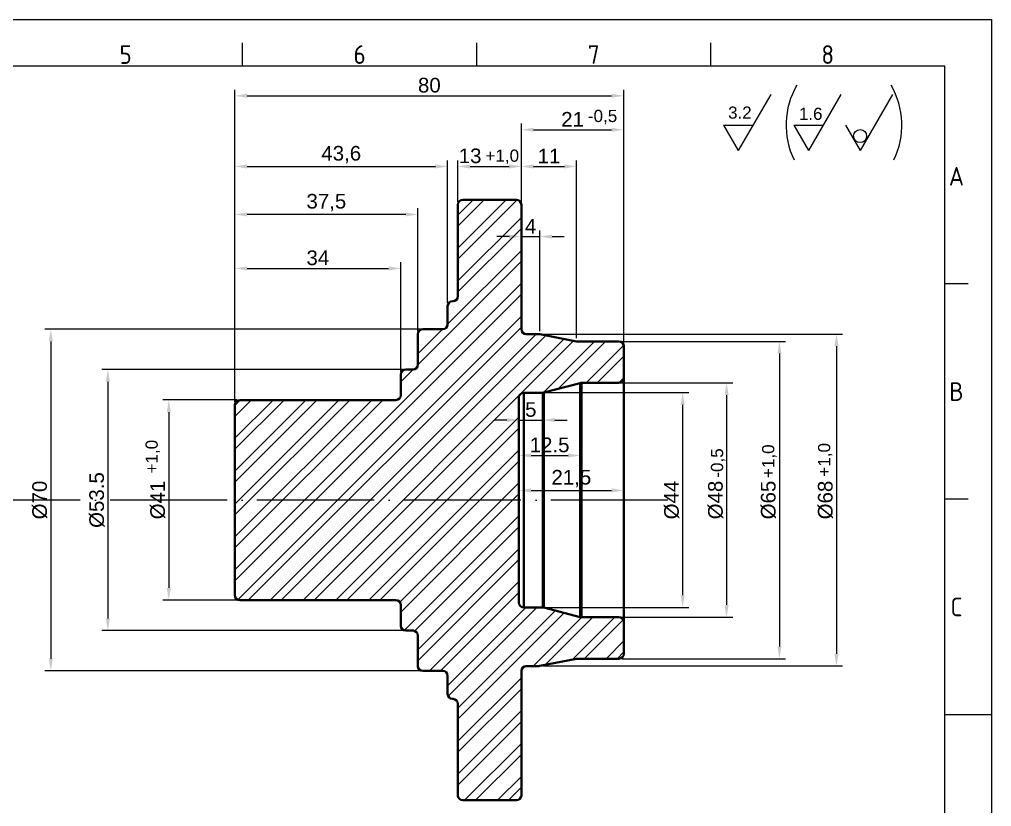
# Model space of a CAD drawing. Header units: millimetres. Extents: x 2452 to 2855, y 1106 to 1391.
# Drawn here: x 2655.6 to 2854.7, y 1230.1 to 1391.3 of the extents above; entities that cross this region are included whole.
import ezdxf
from ezdxf.enums import TextEntityAlignment as Align

# ---------------------------------------------------------------- set-up
doc = ezdxf.new("R2010")
doc.units = ezdxf.units.MM
doc.linetypes.add('ACAD_ISO04W100', pattern=[30, 24, -3, 0, -3])
doc.linetypes.add('ACAD_ISO05W100', pattern=[33, 24, -3, 0, -3, 0, -3])
for name, color, linetype, lineweight in [('AM_0', 7, 'Continuous', 40), ('AM_4', 1, 'ACAD_ISO04W100', 25), ('AM_5', 3, 'Continuous', 25), ('AM_BOR', 2, 'ACAD_ISO05W100', 35)]:
    doc.layers.add(name, color=color, linetype=linetype, lineweight=lineweight)
doc.styles.add('ACISOTS', font='isocp.shx', dxfattribs={"height": 1})
doc.styles.get("Standard").update_dxf_attribs({"font": 'arial.ttf'})
doc.dimstyles.new('ISO-25', dxfattribs={"dimtxt": 3, "dimasz": 2.5, "dimexe": 1.25, "dimexo": 0.625, "dimtad": 1, "dimtxsty": 'Standard', "dimcen": 2.5, "dimadec": 0, "dimazin": 0, "dimtfac": 1, "dimtmove": 0, "dimatfit": 3, "dimfxl": 1, "dimarcsym": 0})

# ---------------------------------------------------------------- blocks, each defined once
blk = doc.blocks.new('A3 ZTL')
for p, q in [((401.17, 280.82), (19.57, 280.82)), ((401.17, 9.78), (401.17, 280.82))]:
    blk.add_line(p, q)
at = {"layer": 'AM_BOR', "color": 135, "linetype": 'Continuous', "lineweight": 25}
for p, q in [((0, 290.61), (410.96, 290.61)), ((410.96, 290.61), (410.96, 0))]:
    blk.add_line(p, q, dxfattribs=at)
at = {"layer": 'AM_BOR', "color": 135, "lineweight": 25}
for p, q in [((254.4, 280.82), (254.4, 285.71)), ((303.33, 280.82), (303.33, 285.71)), ((352.25, 280.82), (352.25, 285.71)), ((406.07, 235.32), (401.17, 235.32)), ((406.07, 190.31), (401.17, 190.31)), ((401.17, 145.3), (410.96, 145.3))]:
    blk.add_line(p, q, dxfattribs=at)
at = {"layer": 'AM_BOR', "color": 135, "lineweight": 25, "style": 'ACISOTS'}
for s, p in [('5', (229.94, 283.27)), ('6', (278.86, 283.27)), ('7', (327.79, 283.27)), ('8', (376.71, 283.27)), ('A', (403.62, 257.83)), ('B', (403.62, 212.82)), ('C', (403.62, 167.81))]:
    blk.add_text(s, height=3.91, dxfattribs=at).set_placement(p, align=Align.MIDDLE)
blk = doc.blocks.new('*D40')
at = {"layer": 'AM_5', "color": 0, "lineweight": -2, "transparency": 16777216}
for p, q in [((2700.08, 1313.36), (2684.92, 1313.36)), ((2686.17, 1310.86), (2686.17, 1274.86)), ((2700.08, 1272.36), (2684.92, 1272.36))]:
    blk.add_line(p, q, dxfattribs=at)
at = {"layer": 'AM_5', "color": 0, "transparency": 16777216}
for points in [[(2685.76, 1310.86), (2686.59, 1310.86), (2686.17, 1313.36)], [(2685.76, 1274.86), (2686.59, 1274.86), (2686.17, 1272.36)]]:
    blk.add_solid(points, dxfattribs=at)
at = {"layer": 'Defpoints', "color": 0, "transparency": 16777216}
for p in [(2700.7, 1313.36), (2686.17, 1272.36), (2700.7, 1272.36)]:
    blk.add_point(p, dxfattribs=at)
at = {"layer": 'AM_5', "color": 0, "transparency": 16777216, "insert": (2683.93, 1292.86), "char_height": 3, "attachment_point": 5, "rotation": 90}
blk.add_mtext('%%C41', dxfattribs=at)
blk = doc.blocks.new('*D41')
at = {"layer": 'AM_5', "color": 0, "lineweight": -2, "transparency": 16777216}
for p, q in [((2734.08, 1319.61), (2672.43, 1319.61)), ((2673.68, 1317.11), (2673.68, 1268.61)), ((2734.08, 1266.11), (2672.43, 1266.11))]:
    blk.add_line(p, q, dxfattribs=at)
at = {"layer": 'AM_5', "color": 0, "transparency": 16777216}
for points in [[(2673.26, 1317.11), (2674.1, 1317.11), (2673.68, 1319.61)], [(2673.26, 1268.61), (2674.1, 1268.61), (2673.68, 1266.11)]]:
    blk.add_solid(points, dxfattribs=at)
at = {"layer": 'Defpoints', "color": 0, "transparency": 16777216}
for p in [(2734.7, 1319.61), (2673.68, 1266.11), (2734.7, 1266.11)]:
    blk.add_point(p, dxfattribs=at)
at = {"layer": 'AM_5', "color": 0, "transparency": 16777216, "insert": (2671.44, 1292.86), "char_height": 3, "attachment_point": 5, "rotation": 90}
blk.add_mtext('%%C53.5', dxfattribs=at)
blk = doc.blocks.new('*D42')
at = {"layer": 'AM_5', "color": 0, "lineweight": -2, "transparency": 16777216}
for p, q in [((2737.58, 1327.86), (2660.74, 1327.86)), ((2661.99, 1325.36), (2661.99, 1260.36)), ((2737.58, 1257.86), (2660.74, 1257.86))]:
    blk.add_line(p, q, dxfattribs=at)
at = {"layer": 'AM_5', "color": 0, "transparency": 16777216}
for points in [[(2661.58, 1325.36), (2662.41, 1325.36), (2661.99, 1327.86)], [(2661.58, 1260.36), (2662.41, 1260.36), (2661.99, 1257.86)]]:
    blk.add_solid(points, dxfattribs=at)
at = {"layer": 'Defpoints', "color": 0, "transparency": 16777216}
for p in [(2738.2, 1327.86), (2661.99, 1257.86), (2738.2, 1257.86)]:
    blk.add_point(p, dxfattribs=at)
at = {"layer": 'AM_5', "color": 0, "transparency": 16777216, "insert": (2659.75, 1292.86), "char_height": 3, "attachment_point": 5, "rotation": 90}
blk.add_mtext('%%c70', dxfattribs=at)
blk = doc.blocks.new('*D43')
at = {"layer": 'AM_5', "color": 0, "lineweight": -2, "transparency": 16777216}
for p, q in [((2699.7, 1312.98), (2699.7, 1341.56)), ((2733.7, 1319.23), (2733.7, 1341.56)), ((2702.2, 1340.31), (2731.2, 1340.31))]:
    blk.add_line(p, q, dxfattribs=at)
at = {"layer": 'AM_5', "color": 0, "transparency": 16777216}
for points in [[(2702.2, 1340.73), (2702.2, 1339.9), (2699.7, 1340.31)], [(2731.2, 1340.73), (2731.2, 1339.9), (2733.7, 1340.31)]]:
    blk.add_solid(points, dxfattribs=at)
at = {"layer": 'Defpoints', "color": 0, "transparency": 16777216}
for p in [(2733.7, 1340.31), (2733.7, 1318.61), (2699.7, 1312.36)]:
    blk.add_point(p, dxfattribs=at)
at = {"layer": 'AM_5', "color": 0, "transparency": 16777216, "insert": (2716.7, 1342.47), "char_height": 3, "attachment_point": 5}
blk.add_mtext('34', dxfattribs=at)
blk = doc.blocks.new('*D44')
at = {"layer": 'AM_5', "color": 0, "lineweight": -2, "transparency": 16777216}
for p, q in [((2699.7, 1312.98), (2699.7, 1352.63)), ((2737.2, 1327.48), (2737.2, 1352.63)), ((2734.7, 1351.38), (2702.2, 1351.38))]:
    blk.add_line(p, q, dxfattribs=at)
at = {"layer": 'AM_5', "color": 0, "transparency": 16777216}
for points in [[(2702.2, 1351.79), (2702.2, 1350.96), (2699.7, 1351.38)], [(2734.7, 1351.79), (2734.7, 1350.96), (2737.2, 1351.38)]]:
    blk.add_solid(points, dxfattribs=at)
at = {"layer": 'Defpoints', "color": 0, "transparency": 16777216}
for p in [(2699.7, 1351.38), (2737.2, 1326.86), (2699.7, 1312.36)]:
    blk.add_point(p, dxfattribs=at)
at = {"layer": 'AM_5', "color": 0, "transparency": 16777216, "insert": (2718.45, 1353.8), "char_height": 3, "attachment_point": 5}
blk.add_mtext('37,5', dxfattribs=at)
blk = doc.blocks.new('*D45')
at = {"layer": 'AM_5', "color": 0, "lineweight": -2, "transparency": 16777216}
for p, q in [((2699.7, 1312.98), (2699.7, 1362.45)), ((2743.3, 1333.23), (2743.3, 1362.45)), ((2702.2, 1361.2), (2740.8, 1361.2))]:
    blk.add_line(p, q, dxfattribs=at)
at = {"layer": 'AM_5', "color": 0, "transparency": 16777216}
for points in [[(2702.2, 1361.62), (2702.2, 1360.78), (2699.7, 1361.2)], [(2740.8, 1361.62), (2740.8, 1360.78), (2743.3, 1361.2)]]:
    blk.add_solid(points, dxfattribs=at)
at = {"layer": 'Defpoints', "color": 0, "transparency": 16777216}
for p in [(2743.3, 1361.2), (2743.3, 1332.61), (2699.7, 1312.36)]:
    blk.add_point(p, dxfattribs=at)
at = {"layer": 'AM_5', "color": 0, "transparency": 16777216, "insert": (2721.5, 1363.63), "char_height": 3, "attachment_point": 5}
blk.add_mtext('43,6', dxfattribs=at)
blk = doc.blocks.new('*D46')
at = {"layer": 'AM_5', "color": 0, "lineweight": -2, "transparency": 16777216}
for p, q in [((2745.4, 1353.98), (2745.4, 1362.45)), ((2758.4, 1353.98), (2758.4, 1362.45)), ((2747.9, 1361.2), (2755.9, 1361.2))]:
    blk.add_line(p, q, dxfattribs=at)
at = {"layer": 'AM_5', "color": 0, "transparency": 16777216}
for points in [[(2747.9, 1361.62), (2747.9, 1360.78), (2745.4, 1361.2)], [(2755.9, 1361.62), (2755.9, 1360.78), (2758.4, 1361.2)]]:
    blk.add_solid(points, dxfattribs=at)
at = {"layer": 'Defpoints', "color": 0, "transparency": 16777216}
for p in [(2758.4, 1361.2), (2745.4, 1353.36), (2758.4, 1353.36)]:
    blk.add_point(p, dxfattribs=at)
at = {"layer": 'AM_5', "color": 0, "transparency": 16777216, "insert": (2747.9, 1363.36), "char_height": 3, "attachment_point": 5}
blk.add_mtext('13', dxfattribs=at)
blk = doc.blocks.new('*D47')
at = {"layer": 'AM_5', "color": 0, "lineweight": -2, "transparency": 16777216}
for p, q in [((2755.9, 1346.84), (2753.4, 1346.84)), ((2758.4, 1347.46), (2758.4, 1348.09)), ((2758.4, 1346.84), (2762.2, 1346.84)), ((2762.2, 1327.46), (2762.2, 1348.09)), ((2764.7, 1346.84), (2767.2, 1346.84))]:
    blk.add_line(p, q, dxfattribs=at)
at = {"layer": 'AM_5', "color": 0, "transparency": 16777216}
for points in [[(2755.9, 1347.25), (2755.9, 1346.42), (2758.4, 1346.84)], [(2764.7, 1347.25), (2764.7, 1346.42), (2762.2, 1346.84)]]:
    blk.add_solid(points, dxfattribs=at)
at = {"layer": 'Defpoints', "color": 0, "transparency": 16777216}
for p in [(2758.4, 1346.84), (2762.2, 1346.84), (2762.2, 1326.84)]:
    blk.add_point(p, dxfattribs=at)
at = {"layer": 'AM_5', "color": 0, "transparency": 16777216, "insert": (2760.3, 1348.96), "char_height": 3, "attachment_point": 5}
blk.add_mtext('4', dxfattribs=at)
blk = doc.blocks.new('*D48')
at = {"layer": 'AM_5', "color": 0, "lineweight": -2, "transparency": 16777216}
for p, q in [((2758.4, 1347.46), (2758.4, 1362.45)), ((2769.71, 1326), (2769.71, 1362.45)), ((2760.9, 1361.2), (2767.21, 1361.2))]:
    blk.add_line(p, q, dxfattribs=at)
at = {"layer": 'AM_5', "color": 0, "transparency": 16777216}
for points in [[(2760.9, 1361.62), (2760.9, 1360.78), (2758.4, 1361.2)], [(2767.21, 1361.62), (2767.21, 1360.78), (2769.71, 1361.2)]]:
    blk.add_solid(points, dxfattribs=at)
at = {"layer": 'Defpoints', "color": 0, "transparency": 16777216}
for p in [(2769.71, 1361.2), (2758.4, 1346.84), (2769.71, 1325.37)]:
    blk.add_point(p, dxfattribs=at)
at = {"layer": 'AM_5', "color": 0, "transparency": 16777216, "insert": (2764.06, 1363.33), "char_height": 3, "attachment_point": 5}
blk.add_mtext('11', dxfattribs=at)
blk = doc.blocks.new('*D49')
at = {"layer": 'AM_5', "color": 0, "lineweight": -2, "transparency": 16777216}
for p, q in [((2758.4, 1353.98), (2758.4, 1369.98)), ((2760.9, 1368.73), (2776.9, 1368.73)), ((2779.4, 1324.98), (2779.4, 1369.98))]:
    blk.add_line(p, q, dxfattribs=at)
at = {"layer": 'AM_5', "color": 0, "transparency": 16777216}
for points in [[(2760.9, 1369.14), (2760.9, 1368.31), (2758.4, 1368.73)], [(2776.9, 1369.14), (2776.9, 1368.31), (2779.4, 1368.73)]]:
    blk.add_solid(points, dxfattribs=at)
at = {"layer": 'Defpoints', "color": 0, "transparency": 16777216}
for p in [(2779.4, 1368.73), (2758.4, 1353.36), (2779.4, 1324.36)]:
    blk.add_point(p, dxfattribs=at)
at = {"layer": 'AM_5', "color": 0, "transparency": 16777216, "insert": (2768.9, 1370.86), "char_height": 3, "attachment_point": 5}
blk.add_mtext('21', dxfattribs=at)
blk = doc.blocks.new('*D50')
at = {"layer": 'AM_5', "color": 0, "lineweight": -2, "transparency": 16777216}
for p, q in [((2699.7, 1361.82), (2699.7, 1376.93)), ((2779.4, 1369.35), (2779.4, 1376.93)), ((2702.2, 1375.68), (2776.9, 1375.68))]:
    blk.add_line(p, q, dxfattribs=at)
at = {"layer": 'AM_5', "color": 0, "transparency": 16777216}
for points in [[(2702.2, 1376.1), (2702.2, 1375.27), (2699.7, 1375.68)], [(2776.9, 1376.1), (2776.9, 1375.27), (2779.4, 1375.68)]]:
    blk.add_solid(points, dxfattribs=at)
at = {"layer": 'Defpoints', "color": 0, "transparency": 16777216}
for p in [(2779.4, 1375.68), (2779.4, 1368.73), (2699.7, 1361.2)]:
    blk.add_point(p, dxfattribs=at)
at = {"layer": 'AM_5', "color": 0, "transparency": 16777216, "insert": (2739.55, 1377.84), "char_height": 3, "attachment_point": 5}
blk.add_mtext('80', dxfattribs=at)
blk = doc.blocks.new('*D51')
at = {"layer": 'AM_5', "color": 0, "lineweight": -2, "transparency": 16777216}
for p, q in [((2757.9, 1313.23), (2757.9, 1307.99)), ((2762.78, 1314.23), (2762.78, 1307.99)), ((2755.4, 1309.24), (2752.9, 1309.24)), ((2757.9, 1309.24), (2762.78, 1309.24)), ((2765.28, 1309.24), (2767.78, 1309.24))]:
    blk.add_line(p, q, dxfattribs=at)
at = {"layer": 'AM_5', "color": 0, "transparency": 16777216}
for points in [[(2755.4, 1309.66), (2755.4, 1308.83), (2757.9, 1309.24)], [(2765.28, 1309.66), (2765.28, 1308.83), (2762.78, 1309.24)]]:
    blk.add_solid(points, dxfattribs=at)
at = {"layer": 'Defpoints', "color": 0, "transparency": 16777216}
for p in [(2762.78, 1314.86), (2757.9, 1313.86), (2762.78, 1309.24)]:
    blk.add_point(p, dxfattribs=at)
at = {"layer": 'AM_5', "color": 0, "transparency": 16777216, "insert": (2760.34, 1311.39), "char_height": 3, "attachment_point": 5}
blk.add_mtext('5', dxfattribs=at)
blk = doc.blocks.new('*D52')
at = {"layer": 'AM_5', "color": 0, "lineweight": -2, "transparency": 16777216}
for p, q in [((2757.9, 1302.61), (2757.9, 1303.24)), ((2770.48, 1302.61), (2770.48, 1303.24)), ((2760.4, 1301.99), (2767.98, 1301.99))]:
    blk.add_line(p, q, dxfattribs=at)
at = {"layer": 'AM_5', "color": 0, "transparency": 16777216}
for points in [[(2760.4, 1302.4), (2760.4, 1301.57), (2757.9, 1301.99)], [(2767.98, 1302.4), (2767.98, 1301.57), (2770.48, 1301.99)]]:
    blk.add_solid(points, dxfattribs=at)
at = {"layer": 'Defpoints', "color": 0, "transparency": 16777216}
for p in [(2757.9, 1301.99), (2770.48, 1301.99), (2770.48, 1301.99)]:
    blk.add_point(p, dxfattribs=at)
at = {"layer": 'AM_5', "color": 0, "transparency": 16777216, "insert": (2764.19, 1304.14), "char_height": 3, "attachment_point": 5}
blk.add_mtext('12.5', dxfattribs=at)
blk = doc.blocks.new('*D53')
at = {"layer": 'AM_5', "color": 0, "lineweight": -2, "transparency": 16777216}
for p, q in [((2757.9, 1301.36), (2757.9, 1293.58)), ((2760.4, 1294.83), (2776.9, 1294.83)), ((2779.4, 1295.45), (2779.4, 1296.08))]:
    blk.add_line(p, q, dxfattribs=at)
at = {"layer": 'AM_5', "color": 0, "transparency": 16777216}
for points in [[(2760.4, 1295.25), (2760.4, 1294.41), (2757.9, 1294.83)], [(2776.9, 1295.25), (2776.9, 1294.41), (2779.4, 1294.83)]]:
    blk.add_solid(points, dxfattribs=at)
at = {"layer": 'Defpoints', "color": 0, "transparency": 16777216}
for p in [(2757.9, 1301.99), (2779.4, 1294.83), (2779.4, 1294.83)]:
    blk.add_point(p, dxfattribs=at)
at = {"layer": 'AM_5', "color": 0, "transparency": 16777216, "insert": (2768.65, 1297.26), "char_height": 3, "attachment_point": 5}
blk.add_mtext('21,5', dxfattribs=at)
blk = doc.blocks.new('*D54')
at = {"layer": 'AM_5', "color": 0, "lineweight": -2, "transparency": 16777216}
for p, q in [((2763.4, 1314.86), (2792.7, 1314.86)), ((2791.45, 1312.36), (2791.45, 1273.36)), ((2763.4, 1270.86), (2792.7, 1270.86))]:
    blk.add_line(p, q, dxfattribs=at)
at = {"layer": 'AM_5', "color": 0, "transparency": 16777216}
for points in [[(2791.04, 1312.36), (2791.87, 1312.36), (2791.45, 1314.86)], [(2791.04, 1273.36), (2791.87, 1273.36), (2791.45, 1270.86)]]:
    blk.add_solid(points, dxfattribs=at)
at = {"layer": 'Defpoints', "color": 0, "transparency": 16777216}
for p in [(2762.78, 1314.86), (2762.78, 1270.86), (2791.45, 1270.86)]:
    blk.add_point(p, dxfattribs=at)
at = {"layer": 'AM_5', "color": 0, "transparency": 16777216, "insert": (2789.21, 1292.86), "char_height": 3, "attachment_point": 5, "rotation": 90}
blk.add_mtext('%%c44', dxfattribs=at)
blk = doc.blocks.new('*D55')
at = {"layer": 'AM_5', "color": 0, "lineweight": -2, "transparency": 16777216}
for p, q in [((2779.03, 1316.86), (2801.7, 1316.86)), ((2800.45, 1314.36), (2800.45, 1271.36)), ((2779.03, 1268.86), (2801.7, 1268.86))]:
    blk.add_line(p, q, dxfattribs=at)
at = {"layer": 'AM_5', "color": 0, "transparency": 16777216}
for points in [[(2800.04, 1314.36), (2800.87, 1314.36), (2800.45, 1316.86)], [(2800.04, 1271.36), (2800.87, 1271.36), (2800.45, 1268.86)]]:
    blk.add_solid(points, dxfattribs=at)
at = {"layer": 'Defpoints', "color": 0, "transparency": 16777216}
for p in [(2778.4, 1316.86), (2778.4, 1268.86), (2800.45, 1268.86)]:
    blk.add_point(p, dxfattribs=at)
at = {"layer": 'AM_5', "color": 0, "transparency": 16777216, "insert": (2798.21, 1292.86), "char_height": 3, "attachment_point": 5, "rotation": 90}
blk.add_mtext('%%c48', dxfattribs=at)
blk = doc.blocks.new('*D56')
at = {"layer": 'AM_5', "color": 0, "lineweight": -2, "transparency": 16777216}
for p, q in [((2779.03, 1325.36), (2812.53, 1325.36)), ((2811.28, 1322.86), (2811.28, 1262.86)), ((2779.03, 1260.36), (2812.53, 1260.36))]:
    blk.add_line(p, q, dxfattribs=at)
at = {"layer": 'AM_5', "color": 0, "transparency": 16777216}
for points in [[(2810.86, 1322.86), (2811.69, 1322.86), (2811.28, 1325.36)], [(2810.86, 1262.86), (2811.69, 1262.86), (2811.28, 1260.36)]]:
    blk.add_solid(points, dxfattribs=at)
at = {"layer": 'Defpoints', "color": 0, "transparency": 16777216}
for p in [(2778.4, 1325.36), (2778.4, 1260.36), (2811.28, 1260.36)]:
    blk.add_point(p, dxfattribs=at)
at = {"layer": 'AM_5', "color": 0, "transparency": 16777216, "insert": (2809.04, 1292.86), "char_height": 3, "attachment_point": 5, "rotation": 90}
blk.add_mtext('%%c65', dxfattribs=at)
blk = doc.blocks.new('*D57')
at = {"layer": 'AM_5', "color": 0, "lineweight": -2, "transparency": 16777216}
for p, q in [((2762.63, 1326.86), (2824.21, 1326.86)), ((2822.96, 1324.36), (2822.96, 1261.37)), ((2762.82, 1258.87), (2824.21, 1258.87))]:
    blk.add_line(p, q, dxfattribs=at)
at = {"layer": 'AM_5', "color": 0, "transparency": 16777216}
for points in [[(2822.55, 1324.36), (2823.38, 1324.36), (2822.96, 1326.86)], [(2822.55, 1261.37), (2823.38, 1261.37), (2822.96, 1258.87)]]:
    blk.add_solid(points, dxfattribs=at)
at = {"layer": 'Defpoints', "color": 0, "transparency": 16777216}
for p in [(2762.01, 1326.86), (2762.2, 1258.87), (2822.96, 1258.87)]:
    blk.add_point(p, dxfattribs=at)
at = {"layer": 'AM_5', "color": 0, "transparency": 16777216, "insert": (2820.72, 1292.86), "char_height": 3, "attachment_point": 5, "rotation": 90}
blk.add_mtext('%%c68', dxfattribs=at)

msp = doc.modelspace()

# ---------------------------------------------------------------- hatches: boundary and pattern name
at = {"layer": 'AM_5'}
h = msp.add_hatch(dxfattribs=at)
h.set_pattern_fill('ANSI32', color=256, scale=0.5)
h.paths.add_polyline_path([(2757.903, 1313.855, -0.4142136), (2758.903, 1314.855), (2762.776, 1314.855, 0.0636168), (2763.027, 1314.888), (2770.731, 1316.889), (2770.731, 1316.855), (2778.403, 1316.855, 0.4142136), (2779.403, 1317.855), (2779.403, 1324.355, 0.4142136), (2778.403, 1325.355), (2769.803, 1325.355), (2762.198, 1326.837, 0.048136), (2762.007, 1326.855), (2759.403, 1326.855, -0.4142136), (2758.403, 1327.855), (2758.403, 1353.355, 0.4142136), (2757.403, 1354.355), (2746.403, 1354.355, 0.4142136), (2745.403, 1353.355), (2745.403, 1334.605, -0.4142136), (2744.403, 1333.605), (2744.303, 1333.605, 0.4142136), (2743.303, 1332.605), (2743.303, 1328.855, -0.4142136), (2742.303, 1327.855), (2738.203, 1327.855, 0.4142136), (2737.203, 1326.855), (2737.203, 1320.605, -0.4142136), (2736.203, 1319.605), (2734.703, 1319.605, 0.4142136), (2733.703, 1318.605), (2733.703, 1314.355, -0.4142136), (2732.703, 1313.355), (2700.703, 1313.355, 0.4142136), (2699.703, 1312.355), (2699.703, 1292.855), (2757.903, 1292.855)])
h.paths.add_polyline_path([(2757.903, 1292.855), (2699.703, 1292.855), (2699.703, 1273.355, 0.4142136), (2700.703, 1272.355), (2732.703, 1272.355, -0.4142136), (2733.703, 1271.355), (2733.703, 1267.105, 0.4142136), (2734.703, 1266.105), (2736.203, 1266.105, -0.4142136), (2737.203, 1265.105), (2737.203, 1258.855, 0.4142136), (2738.203, 1257.855), (2742.303, 1257.855, -0.4142136), (2743.303, 1256.855), (2743.303, 1253.105, 0.4297015), (2744.353, 1252.104, -0.4289229), (2745.403, 1251.105), (2745.403, 1232.355, 0.4142136), (2746.403, 1231.355), (2757.403, 1231.355, 0.4142136), (2758.403, 1232.355), (2758.403, 1257.855, -0.4142136), (2759.403, 1258.855), (2762.007, 1258.855, 0.048136), (2762.198, 1258.874), (2769.803, 1260.355), (2778.403, 1260.355, 0.4142136), (2779.403, 1261.355), (2779.403, 1267.855, 0.4142136), (2778.403, 1268.855), (2770.48, 1268.855), (2770.48, 1268.888), (2763.027, 1270.823, 0.0636168), (2762.776, 1270.855), (2758.903, 1270.855, -0.4142136), (2757.903, 1271.855)])

# ---------------------------------------------------------------- linework, layer by layer
at = {"layer": 'AM_0'}
for p, q in [((2745.403, 1334.605), (2745.403, 1353.355)), ((2757.403, 1354.355), (2746.403, 1354.355)), ((2758.403, 1353.355), (2758.403, 1327.855)), ((2743.303, 1328.855), (2743.303, 1332.605)), ((2744.403, 1333.605), (2744.303, 1333.605)), ((2737.203, 1320.605), (2737.203, 1326.855)), ((2742.303, 1327.855), (2738.203, 1327.855)), ((2762.007, 1326.855), (2759.403, 1326.855)), ((2769.709, 1325.374), (2762.198, 1326.837)), ((2778.403, 1325.355), (2769.9, 1325.355)), ((2779.403, 1324.355), (2779.403, 1261.355)), ((2733.703, 1314.355), (2733.703, 1318.605)), ((2736.203, 1319.605), (2734.703, 1319.605)), ((2770.48, 1316.823), (2763.027, 1314.888)), ((2770.48, 1268.892), (2770.48, 1316.819)), ((2778.403, 1316.855), (2770.731, 1316.855)), ((2770.731, 1316.851), (2770.731, 1268.86)), ((2762.776, 1314.855), (2758.903, 1314.855)), ((2758.903, 1314.851), (2758.903, 1270.86)), ((2762.776, 1314.855), (2762.776, 1270.86)), ((2763.027, 1270.823), (2763.027, 1314.883)), ((2732.703, 1313.355), (2700.703, 1313.355)), ((2757.903, 1313.855), (2757.903, 1271.855)), ((2699.703, 1273.355), (2699.703, 1312.355)), ((2700.703, 1272.355), (2732.703, 1272.355)), ((2733.703, 1267.105), (2733.703, 1271.355)), ((2758.903, 1270.855), (2762.776, 1270.855)), ((2763.027, 1270.823), (2770.48, 1268.888)), ((2770.731, 1268.855), (2778.403, 1268.855)), ((2734.703, 1266.105), (2736.203, 1266.105)), ((2737.203, 1258.855), (2737.203, 1265.105)), ((2759.403, 1258.855), (2762.007, 1258.855)), ((2762.198, 1258.874), (2769.709, 1260.337)), ((2769.9, 1260.355), (2778.403, 1260.355)), ((2738.203, 1257.855), (2742.303, 1257.855)), ((2743.303, 1253.105), (2743.303, 1256.855)), ((2758.403, 1257.855), (2758.403, 1232.355)), ((2744.303, 1252.105), (2744.403, 1252.105)), ((2745.403, 1232.355), (2745.403, 1251.105)), ((2746.403, 1231.355), (2757.403, 1231.355))]:
    msp.add_line(p, q, dxfattribs=at)
for centre, start, end in [((2746.403, 1353.355), 90, 180), ((2757.403, 1353.355), 0, 90), ((2744.403, 1334.605), 270, 0), ((2744.303, 1332.605), 90, 180), ((2742.303, 1328.855), 270, 0), ((2738.203, 1326.855), 90, 180), ((2759.403, 1327.855), 180, 270), ((2762.007, 1325.855), 78.97654, 90), ((2769.9, 1326.355), 258.97654, 270), ((2778.403, 1324.355), 0, 90), ((2736.203, 1320.605), 270, 0), ((2734.703, 1318.605), 90, 180), ((2770.731, 1315.855), 90, 104.56028), ((2778.403, 1317.855), 270, 0), ((2758.903, 1313.855), 90, 180), ((2762.776, 1315.855), 270, 284.56028), ((2700.703, 1312.355), 90, 180), ((2732.703, 1314.355), 270, 0), ((2700.703, 1273.355), 180, 270), ((2732.703, 1271.355), 0, 90), ((2758.903, 1271.855), 180, 270), ((2762.776, 1269.855), 75.43972, 90), ((2770.731, 1269.855), 255.43972, 270), ((2778.403, 1267.855), 0, 90), ((2734.703, 1267.105), 180, 270), ((2736.203, 1265.105), 0, 90), ((2778.403, 1261.355), 270, 0), ((2738.203, 1258.855), 180, 270), ((2759.403, 1257.855), 90, 180), ((2762.007, 1259.855), 270, 281.02346), ((2769.9, 1259.355), 90, 101.02346), ((2742.303, 1256.855), 0, 90), ((2744.303, 1253.105), 180, 270), ((2744.403, 1251.105), 0, 90), ((2746.403, 1232.355), 180, 270), ((2757.403, 1232.355), 270, 0)]:
    msp.add_arc(centre, 1, start, end, dxfattribs=at)
at = {"layer": 'AM_4'}
msp.add_line((2788.422, 1292.855), (2503.161, 1292.855), dxfattribs=at)
at = {"layer": 'AM_5'}
for p, q in [((2809.488, 1375.955), (2802.849, 1364.455)), ((2823.867, 1375.955), (2817.228, 1364.455)), ((2834.44, 1375.955), (2827.8, 1364.455)), ((2799.831, 1369.682), (2805.867, 1369.682)), ((2799.831, 1369.682), (2802.849, 1364.455)), ((2814.21, 1369.682), (2820.246, 1369.682)), ((2814.21, 1369.682), (2817.228, 1364.455)), ((2824.782, 1369.682), (2827.8, 1364.455))]:
    msp.add_line(p, q, dxfattribs=at)
msp.add_circle((2827.812, 1367.417), 1.338, dxfattribs=at)
for centre, start, end in [((2828.892, 1369.67), 149.81687, 205.95777), ((2820.106, 1369.67), 334.04223, 30.18313)]:
    msp.add_arc(centre, 16.253, start, end, dxfattribs=at)

# ---------------------------------------------------------------- block references
at = {"linetype": 'ByBlock', "lineweight": 0, "xscale": 0.9801000000000002, "yscale": 0.9801000000000002, "zscale": 0.9801000000000002}
msp.add_blockref('A3 ZTL', (2451.96, 1106.498), dxfattribs=at)

# ---------------------------------------------------------------- texts
at = {"layer": 'AM_5', "attachment_point": 1}
for s, width, insert, char_height in [('-0,5', 11.10031, (2772.033, 1372.802), 2.5), ('3.2', 18.23779, (2800.763, 1373.477), 2.484), ('1.6', 18.23779, (2815.272, 1373.237), 2.484), ('+1,0', 11.10031, (2751.047, 1364.669), 2.5)]:
    msp.add_mtext_dynamic_manual_height_columns(s, width=width, gutter_width=12.5, heights=[0], dxfattribs=dict(at, insert=insert, char_height=char_height))
at = {"layer": 'AM_5', "char_height": 2.5, "attachment_point": 1, "rotation": 90}
for s, insert in [('+1,0', (2681.401, 1298.296)), ('-0,5', (2797.241, 1297.436)), ('+1,0', (2807.729, 1297.36)), ('+1,0', (2819.185, 1297.648))]:
    msp.add_mtext_dynamic_manual_height_columns(s, width=11.10031, gutter_width=12.5, heights=[0], dxfattribs=dict(at, insert=insert))

# ---------------------------------------------------------------- dimensions: what is measured, and where the dimension line sits
at = {"layer": 'AM_5'}
for base, p1, p2, text, picture, middle in [((2779.403, 1375.684), (2699.703, 1361.199), (2779.403, 1368.728), '80', '*D50', (2739.553, 1377.841)), ((2769.709, 1361.199), (2758.403, 1346.838), (2769.709, 1325.374), '11', '*D48', (2764.056, 1363.33)), ((2762.198, 1346.838), (2758.403, 1346.838), (2762.198, 1326.837), '4', '*D47', (2760.301, 1348.963)), ((2762.776, 1309.244), (2757.903, 1313.855), (2762.776, 1314.855), '5', '*D51', (2760.34, 1311.395)), ((2770.48, 1301.987), (2757.903, 1301.987), (2770.48, 1301.987), '12.5', '*D52', (2764.192, 1304.144))]:
    dim = msp.add_linear_dim(base=base, p1=p1, p2=p2, text=text, dimstyle='ISO-25', dxfattribs=at)
    dim.commit()
    dim.dimension.update_dxf_attribs({"geometry": picture, "text_midpoint": middle})
for base, p1, p2, picture, middle in [((2779.403, 1368.728), (2758.403, 1353.355), (2779.403, 1324.355), '*D49', (2768.903, 1370.859)), ((2743.303, 1361.199), (2699.703, 1312.355), (2743.303, 1332.605), '*D45', (2721.503, 1363.627)), ((2699.703, 1351.376), (2737.203, 1326.855), (2699.703, 1312.355), '*D44', (2718.453, 1353.803)), ((2733.703, 1340.314), (2699.703, 1312.355), (2733.703, 1318.605), '*D43', (2716.703, 1342.472)), ((2779.403, 1294.829), (2757.903, 1301.987), (2779.403, 1294.829), '*D53', (2768.653, 1297.257))]:
    dim = msp.add_linear_dim(base=base, p1=p1, p2=p2, dimstyle='ISO-25', dxfattribs=at)
    dim.commit()
    dim.dimension.update_dxf_attribs({"geometry": picture, "text_midpoint": middle})
dim = msp.add_linear_dim(base=(2758.403, 1361.199), p1=(2745.403, 1353.355), p2=(2758.403, 1353.355), dimstyle='ISO-25', dxfattribs=at)
dim.commit()
dim.dimension.update_dxf_attribs({"geometry": '*D46', "text_midpoint": (2747.903, 1361.199), "dimtype": 160})
for base, p1, p2, text, picture, middle in [((2661.993, 1257.855), (2738.203, 1327.855), (2738.203, 1257.855), '%%c70', '*D42', (2659.753, 1292.855)), ((2822.963, 1258.874), (2762.007, 1326.855), (2762.198, 1258.874), '%%c68', '*D57', (2820.722, 1292.865)), ((2811.278, 1260.355), (2778.403, 1325.355), (2778.403, 1260.355), '%%c65', '*D56', (2809.038, 1292.855)), ((2673.678, 1266.105), (2734.703, 1319.605), (2734.703, 1266.105), '%%C53.5', '*D41', (2671.438, 1292.855)), ((2800.453, 1268.855), (2778.403, 1316.855), (2778.403, 1268.855), '%%c48', '*D55', (2798.212, 1292.855)), ((2791.452, 1270.855), (2762.776, 1314.855), (2762.776, 1270.855), '%%c44', '*D54', (2789.212, 1292.855)), ((2686.174, 1272.355), (2700.703, 1313.355), (2700.703, 1272.355), '%%C41', '*D40', (2683.933, 1292.855))]:
    dim = msp.add_linear_dim(base=base, p1=p1, p2=p2, angle=90, text=text, dimstyle='ISO-25', dxfattribs=at)
    dim.commit()
    dim.dimension.update_dxf_attribs({"geometry": picture, "text_midpoint": middle})

doc.saveas('drawing.dxf')
